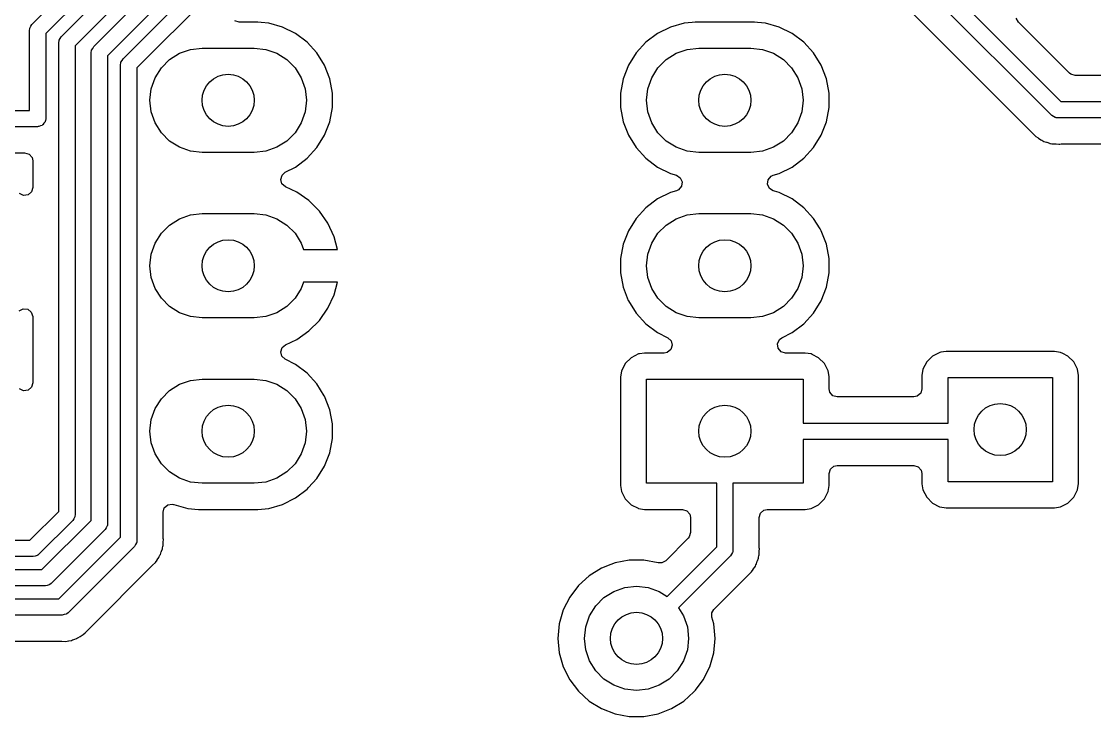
# Model space of a CAD drawing. Extents: x 0.79 to 7.48, y -4.92 to -0.79.
# Drawn here: x 2.31 to 2.959, y -2.763 to -2.343 of the extents above; entities that cross this region are included whole.
import ezdxf

# ---------------------------------------------------------------- set-up
doc = ezdxf.new("R2010")
doc.units = 0
doc.header["$MEASUREMENT"] = 0
doc.layers.add('BLACK', color=7, linetype='CONTINUOUS')

msp = doc.modelspace()

# ---------------------------------------------------------------- linework, layer by layer
at = {"layer": 'BLACK', "linetype": 'CONTINUOUS'}
for p, q in [((2.31667, -2.34476), (2.45177, -2.20966)), ((2.46017, -2.21518), (2.32507, -2.35028)), ((2.33439, -2.3521), (2.46949, -2.217)), ((2.47654, -2.22387), (2.34279, -2.35762)), ((2.354, -2.35808), (2.4872, -2.22488)), ((2.49561, -2.23039), (2.3624, -2.3636)), ((2.37172, -2.36542), (2.50492, -2.23221)), ((2.51332, -2.23773), (2.38012, -2.37094)), ((2.85292, -2.30596), (2.9383, -2.39134)), ((2.93278, -2.39974), (2.84452, -2.31148)), ((2.83492, -2.32418), (2.92138, -2.41064)), ((2.31543, -2.34686), (2.31609, -2.34583)), ((2.31609, -2.34583), (2.31667, -2.34476)), ((2.44185, -2.34329), (2.43921, -2.34251)), ((2.45317, -2.34329), (2.44185, -2.34329)), ((2.45507, -2.34346), (2.45317, -2.34329)), ((2.45317, -2.34329), (2.45317, -2.34329)), ((2.45971, -2.34389), (2.45507, -2.34346)), ((2.46813, -2.34629), (2.45971, -2.34389)), ((2.45971, -2.34389), (2.45971, -2.34389)), ((2.47597, -2.35019), (2.46813, -2.34629)), ((2.46813, -2.34629), (2.46813, -2.34629)), ((2.70234, -2.34629), (2.6945, -2.35019)), ((2.71077, -2.34389), (2.70234, -2.34629)), ((2.70234, -2.34629), (2.70234, -2.34629)), ((2.71554, -2.34345), (2.71077, -2.34389)), ((2.71077, -2.34389), (2.71077, -2.34389)), ((2.7173, -2.34329), (2.71554, -2.34345)), ((2.75317, -2.34329), (2.7173, -2.34329)), ((2.75507, -2.34346), (2.75317, -2.34329)), ((2.75971, -2.34389), (2.75507, -2.34346)), ((2.76813, -2.34629), (2.75971, -2.34389)), ((2.75971, -2.34389), (2.75971, -2.34389)), ((2.77597, -2.35019), (2.76813, -2.34629)), ((2.76813, -2.34629), (2.76813, -2.34629)), ((2.91259, -2.34333), (2.91127, -2.34091)), ((2.92837, -2.35912), (2.91259, -2.34333)), ((2.31523, -2.34824), (2.31535, -2.34737)), ((2.31523, -2.39665), (2.31523, -2.34824)), ((2.31534, -2.3472), (2.31539, -2.3471)), ((2.31535, -2.34737), (2.31534, -2.3472)), ((2.31539, -2.3471), (2.31543, -2.34686)), ((2.32507, -2.35028), (2.32507, -2.40157)), ((2.3338, -2.35317), (2.33439, -2.3521)), ((2.48296, -2.35547), (2.47597, -2.35019)), ((2.47597, -2.35019), (2.47597, -2.35019)), ((2.6945, -2.35019), (2.68751, -2.35547)), ((2.6945, -2.35019), (2.6945, -2.35019)), ((2.78296, -2.35547), (2.77597, -2.35019)), ((2.77597, -2.35019), (2.77597, -2.35019)), ((2.33294, -2.35558), (2.33307, -2.35471)), ((2.33294, -2.63898), (2.33294, -2.35558)), ((2.33306, -2.35454), (2.33311, -2.35444)), ((2.33307, -2.35471), (2.33306, -2.35454)), ((2.33311, -2.35444), (2.33314, -2.3542)), ((2.33314, -2.3542), (2.3338, -2.35317)), ((2.34279, -2.35762), (2.34279, -2.64102)), ((2.35276, -2.36017), (2.35342, -2.35915)), ((2.35342, -2.35915), (2.354, -2.35808)), ((2.41248, -2.35984), (2.41949, -2.35906)), ((2.41949, -2.35906), (2.45098, -2.35906)), ((2.45098, -2.35906), (2.45799, -2.35984)), ((2.48886, -2.36195), (2.48296, -2.35547)), ((2.68751, -2.35547), (2.68161, -2.36195)), ((2.71248, -2.35984), (2.71949, -2.35906)), ((2.71949, -2.35906), (2.75098, -2.35906)), ((2.75098, -2.35906), (2.75799, -2.35984)), ((2.78886, -2.36195), (2.78296, -2.35547)), ((2.9434, -2.37414), (2.92837, -2.35912)), ((2.35256, -2.36156), (2.35268, -2.36069)), ((2.35256, -2.64442), (2.35256, -2.36156)), ((2.35267, -2.36051), (2.35272, -2.36042)), ((2.35268, -2.36069), (2.35267, -2.36051)), ((2.35272, -2.36042), (2.35276, -2.36017)), ((2.3624, -2.3636), (2.3624, -2.64646)), ((2.37113, -2.36649), (2.37172, -2.36542)), ((2.39985, -2.36593), (2.40582, -2.36217)), ((2.40582, -2.36217), (2.41248, -2.35984)), ((2.45799, -2.35984), (2.46465, -2.36217)), ((2.46465, -2.36217), (2.47062, -2.36593)), ((2.49341, -2.3693), (2.48886, -2.36195)), ((2.48886, -2.36195), (2.48886, -2.36195)), ((2.68161, -2.36195), (2.677, -2.36939)), ((2.68161, -2.36195), (2.68161, -2.36195)), ((2.69985, -2.36593), (2.70582, -2.36217)), ((2.70582, -2.36217), (2.71248, -2.35984)), ((2.75799, -2.35984), (2.76465, -2.36217)), ((2.76465, -2.36217), (2.77062, -2.36593)), ((2.79341, -2.3693), (2.78886, -2.36195)), ((2.78886, -2.36195), (2.78886, -2.36195)), ((2.37028, -2.3689), (2.3704, -2.36803)), ((2.37028, -2.65465), (2.37028, -2.3689)), ((2.37039, -2.36785), (2.37044, -2.36776)), ((2.3704, -2.36803), (2.37039, -2.36785)), ((2.37044, -2.36776), (2.37047, -2.36751)), ((2.37047, -2.36751), (2.37113, -2.36649)), ((2.38012, -2.37094), (2.38012, -2.65669)), ((2.39111, -2.37689), (2.39486, -2.37091)), ((2.39486, -2.37091), (2.39985, -2.36593)), ((2.47062, -2.36593), (2.47561, -2.37091)), ((2.47561, -2.37091), (2.47936, -2.37689)), ((2.49347, -2.36939), (2.49341, -2.3693)), ((2.49664, -2.37756), (2.49347, -2.36939)), ((2.677, -2.36939), (2.67383, -2.37756)), ((2.677, -2.36939), (2.677, -2.36939)), ((2.69111, -2.37689), (2.69486, -2.37091)), ((2.69486, -2.37091), (2.69985, -2.36593)), ((2.77062, -2.36593), (2.77561, -2.37091)), ((2.77561, -2.37091), (2.77936, -2.37689)), ((2.79347, -2.36939), (2.79341, -2.3693)), ((2.79664, -2.37756), (2.79347, -2.36939)), ((2.38878, -2.38354), (2.39111, -2.37689)), ((2.47936, -2.37689), (2.48169, -2.38354)), ((2.49825, -2.38617), (2.49664, -2.37756)), ((2.67383, -2.37756), (2.67222, -2.38617)), ((2.68878, -2.38354), (2.69111, -2.37689)), ((2.77936, -2.37689), (2.78169, -2.38354)), ((2.79825, -2.38617), (2.79664, -2.37756)), ((2.94421, -2.3748), (2.9434, -2.37414)), ((2.94685, -2.37557), (2.94421, -2.3748)), ((3.52419, -2.37557), (2.94685, -2.37557)), ((2.38799, -2.39055), (2.38878, -2.38354)), ((2.48169, -2.38354), (2.48248, -2.39055)), ((2.68799, -2.39055), (2.68878, -2.38354)), ((2.78169, -2.38354), (2.78248, -2.39055)), ((2.38878, -2.39756), (2.38799, -2.39055)), ((2.48248, -2.39055), (2.48169, -2.39756)), ((2.49825, -2.39493), (2.49825, -2.38617)), ((2.67222, -2.38617), (2.67222, -2.39493)), ((2.68878, -2.39756), (2.68799, -2.39055)), ((2.78248, -2.39055), (2.78169, -2.39756)), ((2.79825, -2.39493), (2.79825, -2.38617)), ((2.9383, -2.39134), (3.52638, -2.39134)), ((2.24409, -2.39665), (2.31523, -2.39665)), ((2.39111, -2.40422), (2.38878, -2.39756)), ((2.48169, -2.39756), (2.47936, -2.40422)), ((2.49664, -2.40354), (2.49825, -2.39493)), ((2.67222, -2.39493), (2.67383, -2.40354)), ((2.69111, -2.40422), (2.68878, -2.39756)), ((2.78169, -2.39756), (2.77936, -2.40422)), ((2.79664, -2.40354), (2.79825, -2.39493)), ((2.32394, -2.40441), (2.32337, -2.40529)), ((2.32463, -2.40362), (2.32394, -2.40441)), ((2.32468, -2.40326), (2.32463, -2.40362)), ((2.32487, -2.40296), (2.32468, -2.40326)), ((2.32507, -2.40157), (2.32487, -2.40296)), ((2.39486, -2.41019), (2.39111, -2.40422)), ((2.47936, -2.40422), (2.47561, -2.41019)), ((2.49347, -2.41171), (2.49664, -2.40354)), ((2.67383, -2.40354), (2.677, -2.41171)), ((2.69486, -2.41019), (2.69111, -2.40422)), ((2.77936, -2.40422), (2.77561, -2.41019)), ((2.79347, -2.41171), (2.79664, -2.40354)), ((2.93385, -2.40032), (2.93278, -2.39974)), ((2.93487, -2.40098), (2.93385, -2.40032)), ((2.93512, -2.40102), (2.93487, -2.40098)), ((2.93521, -2.40107), (2.93512, -2.40102)), ((2.93539, -2.40106), (2.93521, -2.40107)), ((2.93626, -2.40118), (2.93539, -2.40106)), ((3.52434, -2.40118), (2.93626, -2.40118)), ((2.32015, -2.4065), (2.24613, -2.4065)), ((2.32049, -2.40639), (2.32015, -2.4065)), ((2.32085, -2.40645), (2.32049, -2.40639)), ((2.3218, -2.40601), (2.32085, -2.40645)), ((2.32281, -2.40571), (2.3218, -2.40601)), ((2.32305, -2.40544), (2.32281, -2.40571)), ((2.32337, -2.40529), (2.32305, -2.40544)), ((2.39985, -2.41518), (2.39486, -2.41019)), ((2.47561, -2.41019), (2.47062, -2.41518)), ((2.69985, -2.41518), (2.69486, -2.41019)), ((2.77561, -2.41019), (2.77062, -2.41518)), ((2.92138, -2.41064), (2.92308, -2.41246)), ((2.40582, -2.41893), (2.39985, -2.41518)), ((2.47062, -2.41518), (2.46465, -2.41893)), ((2.48886, -2.41916), (2.49347, -2.41171)), ((2.677, -2.41171), (2.677, -2.41171)), ((2.677, -2.41171), (2.68161, -2.41916)), ((2.70582, -2.41893), (2.69985, -2.41518)), ((2.77062, -2.41518), (2.76465, -2.41893)), ((2.78886, -2.41916), (2.79347, -2.41171)), ((2.92308, -2.41246), (2.9245, -2.41332)), ((2.9245, -2.41332), (2.9247, -2.41346)), ((2.9247, -2.41346), (2.92602, -2.41446)), ((2.92602, -2.41446), (2.92663, -2.4147)), ((2.92663, -2.4147), (2.92738, -2.41507)), ((2.92738, -2.41507), (2.92794, -2.41541)), ((2.92794, -2.41541), (2.92794, -2.41541)), ((2.92794, -2.41541), (2.92794, -2.41541)), ((2.92794, -2.41541), (2.92954, -2.41586)), ((2.92954, -2.41586), (2.92977, -2.41594)), ((2.92977, -2.41594), (2.93132, -2.41655)), ((2.93132, -2.41655), (2.93154, -2.41657)), ((2.93154, -2.41657), (2.93197, -2.41662)), ((2.93197, -2.41662), (2.93279, -2.41677)), ((2.93279, -2.41677), (2.93342, -2.41695)), ((2.93342, -2.41695), (2.93507, -2.41695)), ((2.93507, -2.41695), (2.93532, -2.41696)), ((2.93532, -2.41696), (2.93697, -2.41713)), ((2.93697, -2.41713), (2.93762, -2.41702)), ((2.93762, -2.41702), (2.93845, -2.41695)), ((2.93845, -2.41695), (3.16212, -2.41695)), ((2.25469, -2.42226), (2.3123, -2.42226)), ((2.3123, -2.42226), (2.31493, -2.42304)), ((2.31493, -2.42304), (2.31674, -2.42512)), ((2.41248, -2.42126), (2.40582, -2.41893)), ((2.41949, -2.42205), (2.41248, -2.42126)), ((2.45098, -2.42205), (2.41949, -2.42205)), ((2.45799, -2.42126), (2.45098, -2.42205)), ((2.46465, -2.41893), (2.45799, -2.42126)), ((2.48296, -2.42563), (2.48886, -2.41916)), ((2.68161, -2.41916), (2.68161, -2.41916)), ((2.68161, -2.41916), (2.68751, -2.42563)), ((2.71248, -2.42126), (2.70582, -2.41893)), ((2.71949, -2.42205), (2.71248, -2.42126)), ((2.75098, -2.42205), (2.71949, -2.42205)), ((2.75799, -2.42126), (2.75098, -2.42205)), ((2.76465, -2.41893), (2.75799, -2.42126)), ((2.78296, -2.42563), (2.78886, -2.41916)), ((2.31674, -2.42512), (2.31718, -2.42715)), ((2.31718, -2.42715), (2.31718, -2.44321)), ((2.47597, -2.43091), (2.48296, -2.42563)), ((2.68751, -2.42563), (2.6945, -2.43091)), ((2.77597, -2.43091), (2.78296, -2.42563)), ((2.46696, -2.43838), (2.46776, -2.43575)), ((2.46776, -2.43575), (2.46967, -2.43405)), ((2.46967, -2.43405), (2.47597, -2.43091)), ((2.47597, -2.43091), (2.47597, -2.43091)), ((2.47597, -2.43091), (2.47597, -2.43091)), ((2.6945, -2.43091), (2.6945, -2.43091)), ((2.6945, -2.43091), (2.70234, -2.43481)), ((2.70234, -2.43481), (2.70234, -2.43481)), ((2.70234, -2.43481), (2.70234, -2.43481)), ((2.70234, -2.43481), (2.70234, -2.43481)), ((2.70234, -2.43481), (2.70234, -2.43481)), ((2.70234, -2.43481), (2.70601, -2.43586)), ((2.70601, -2.43586), (2.70834, -2.43732)), ((2.76134, -2.43856), (2.76313, -2.43647)), ((2.76313, -2.43647), (2.76446, -2.43586)), ((2.76446, -2.43586), (2.76813, -2.43481)), ((2.76813, -2.43481), (2.77597, -2.43091)), ((2.31718, -2.44321), (2.3164, -2.44585)), ((2.46771, -2.44102), (2.46696, -2.43838)), ((2.46978, -2.44284), (2.46771, -2.44102)), ((2.47667, -2.44606), (2.46978, -2.44284)), ((2.70913, -2.44254), (2.70735, -2.44464)), ((2.70834, -2.43732), (2.7095, -2.43982)), ((2.7095, -2.43982), (2.70913, -2.44254)), ((2.76097, -2.44129), (2.76134, -2.43856)), ((2.76214, -2.44378), (2.76097, -2.44129)), ((2.3116, -2.44804), (2.3091, -2.4469)), ((2.31432, -2.44765), (2.3116, -2.44804)), ((2.3164, -2.44585), (2.31432, -2.44765)), ((2.48401, -2.45119), (2.47667, -2.44606)), ((2.70234, -2.44629), (2.6945, -2.45019)), ((2.70601, -2.44525), (2.70234, -2.44629)), ((2.70234, -2.44629), (2.70234, -2.44629)), ((2.70735, -2.44464), (2.70601, -2.44525)), ((2.76446, -2.44525), (2.76214, -2.44378)), ((2.76533, -2.44549), (2.76446, -2.44525)), ((2.76813, -2.44629), (2.76533, -2.44549)), ((2.77597, -2.45019), (2.76813, -2.44629)), ((2.76813, -2.44629), (2.76813, -2.44629)), ((2.49034, -2.45753), (2.48401, -2.45119)), ((2.68751, -2.45547), (2.68161, -2.46195)), ((2.6945, -2.45019), (2.68751, -2.45547)), ((2.6945, -2.45019), (2.6945, -2.45019)), ((2.78296, -2.45547), (2.77597, -2.45019)), ((2.77597, -2.45019), (2.77597, -2.45019)), ((2.78886, -2.46195), (2.78296, -2.45547)), ((2.39985, -2.46593), (2.40582, -2.46217)), ((2.40582, -2.46217), (2.41248, -2.45984)), ((2.41248, -2.45984), (2.41949, -2.45906)), ((2.41949, -2.45906), (2.45098, -2.45906)), ((2.45098, -2.45906), (2.45799, -2.45984)), ((2.45799, -2.45984), (2.46465, -2.46217)), ((2.46465, -2.46217), (2.47062, -2.46593)), ((2.49548, -2.46486), (2.49034, -2.45753)), ((2.68161, -2.46195), (2.677, -2.46939)), ((2.68161, -2.46195), (2.68161, -2.46195)), ((2.69985, -2.46593), (2.70582, -2.46217)), ((2.70582, -2.46217), (2.71248, -2.45984)), ((2.71248, -2.45984), (2.71949, -2.45906)), ((2.71949, -2.45906), (2.75098, -2.45906)), ((2.75098, -2.45906), (2.75799, -2.45984)), ((2.75799, -2.45984), (2.76465, -2.46217)), ((2.76465, -2.46217), (2.77062, -2.46593)), ((2.79281, -2.46831), (2.78886, -2.46195)), ((2.78886, -2.46195), (2.78886, -2.46195)), ((2.39486, -2.47091), (2.39985, -2.46593)), ((2.47062, -2.46593), (2.47561, -2.47091)), ((2.49926, -2.47298), (2.49548, -2.46486)), ((2.677, -2.46939), (2.67383, -2.47756)), ((2.677, -2.46939), (2.677, -2.46939)), ((2.69486, -2.47091), (2.69985, -2.46593)), ((2.77062, -2.46593), (2.77561, -2.47091)), ((2.79347, -2.46939), (2.79281, -2.46831)), ((2.79664, -2.47756), (2.79347, -2.46939)), ((2.39111, -2.47689), (2.39486, -2.47091)), ((2.47561, -2.47091), (2.47936, -2.47689)), ((2.50133, -2.48071), (2.49926, -2.47298)), ((2.49926, -2.47298), (2.49926, -2.47298)), ((2.69111, -2.47689), (2.69486, -2.47091)), ((2.77561, -2.47091), (2.77936, -2.47689)), ((2.38878, -2.48354), (2.39111, -2.47689)), ((2.47936, -2.47689), (2.4807, -2.48071)), ((2.4807, -2.48071), (2.50133, -2.48071)), ((2.50133, -2.48071), (2.50133, -2.48071)), ((2.67383, -2.47756), (2.67222, -2.48617)), ((2.68878, -2.48354), (2.69111, -2.47689)), ((2.77936, -2.47689), (2.78169, -2.48354)), ((2.79825, -2.48617), (2.79664, -2.47756)), ((2.38799, -2.49055), (2.38878, -2.48354)), ((2.67222, -2.48617), (2.67222, -2.49493)), ((2.68799, -2.49055), (2.68878, -2.48354)), ((2.78169, -2.48354), (2.78248, -2.49055)), ((2.79825, -2.49493), (2.79825, -2.48617)), ((2.38878, -2.49756), (2.38799, -2.49055)), ((2.67222, -2.49493), (2.67383, -2.50354)), ((2.68878, -2.49756), (2.68799, -2.49055)), ((2.78248, -2.49055), (2.78169, -2.49756)), ((2.79664, -2.50354), (2.79825, -2.49493)), ((2.39111, -2.50422), (2.38878, -2.49756)), ((2.4807, -2.50039), (2.47936, -2.50422)), ((2.50133, -2.50039), (2.4807, -2.50039)), ((2.49926, -2.50812), (2.50133, -2.50039)), ((2.69111, -2.50422), (2.68878, -2.49756)), ((2.78169, -2.49756), (2.77936, -2.50422)), ((2.39486, -2.51019), (2.39111, -2.50422)), ((2.47936, -2.50422), (2.47561, -2.51019)), ((2.49548, -2.51624), (2.49926, -2.50812)), ((2.49926, -2.50812), (2.49926, -2.50812)), ((2.67383, -2.50354), (2.67694, -2.51155)), ((2.69486, -2.51019), (2.69111, -2.50422)), ((2.77936, -2.50422), (2.77561, -2.51019)), ((2.79347, -2.51171), (2.79664, -2.50354)), ((2.39985, -2.51518), (2.39486, -2.51019)), ((2.47561, -2.51019), (2.47062, -2.51518)), ((2.67694, -2.51155), (2.677, -2.51171)), ((2.677, -2.51171), (2.677, -2.51171)), ((2.677, -2.51171), (2.68161, -2.51916)), ((2.69985, -2.51518), (2.69486, -2.51019)), ((2.77561, -2.51019), (2.77062, -2.51518)), ((2.78886, -2.51916), (2.79347, -2.51171)), ((2.30901, -2.51775), (2.31148, -2.51655)), ((2.31148, -2.51655), (2.31421, -2.51687)), ((2.31421, -2.51687), (2.31633, -2.51862)), ((2.31633, -2.51862), (2.31718, -2.52124)), ((2.31718, -2.52124), (2.31718, -2.52136)), ((2.31718, -2.52136), (2.31718, -2.56132)), ((2.40582, -2.51893), (2.39985, -2.51518)), ((2.41248, -2.52126), (2.40582, -2.51893)), ((2.41949, -2.52205), (2.41248, -2.52126)), ((2.45799, -2.52126), (2.45098, -2.52205)), ((2.46465, -2.51893), (2.45799, -2.52126)), ((2.47062, -2.51518), (2.46465, -2.51893)), ((2.49034, -2.52358), (2.49548, -2.51624)), ((2.68161, -2.51916), (2.68161, -2.51916)), ((2.68161, -2.51916), (2.68751, -2.52563)), ((2.70582, -2.51893), (2.69985, -2.51518)), ((2.71248, -2.52126), (2.70582, -2.51893)), ((2.71949, -2.52205), (2.71248, -2.52126)), ((2.75799, -2.52126), (2.75098, -2.52205)), ((2.76465, -2.51893), (2.75799, -2.52126)), ((2.77062, -2.51518), (2.76465, -2.51893)), ((2.78296, -2.52563), (2.78886, -2.51916)), ((2.45098, -2.52205), (2.41949, -2.52205)), ((2.48401, -2.52991), (2.49034, -2.52358)), ((2.68751, -2.52563), (2.6945, -2.53091)), ((2.75098, -2.52205), (2.71949, -2.52205)), ((2.77597, -2.53091), (2.78296, -2.52563)), ((2.47667, -2.53504), (2.48401, -2.52991)), ((2.6945, -2.53091), (2.6945, -2.53091)), ((2.6945, -2.53091), (2.70078, -2.53404)), ((2.70078, -2.53404), (2.7028, -2.53591)), ((2.76818, -2.53521), (2.76969, -2.53404)), ((2.76969, -2.53404), (2.77597, -2.53091)), ((2.77597, -2.53091), (2.77597, -2.53091)), ((2.77597, -2.53091), (2.77597, -2.53091)), ((2.46696, -2.54252), (2.46783, -2.53991)), ((2.46783, -2.53991), (2.46978, -2.53826)), ((2.46978, -2.53826), (2.47667, -2.53504)), ((2.47667, -2.53504), (2.47667, -2.53504)), ((2.70348, -2.53857), (2.70262, -2.54118)), ((2.7028, -2.53591), (2.70348, -2.53857)), ((2.76703, -2.53771), (2.76818, -2.53521)), ((2.76743, -2.54043), (2.76703, -2.53771)), ((2.76923, -2.54251), (2.76743, -2.54043)), ((2.46765, -2.54518), (2.46696, -2.54252)), ((2.46967, -2.54705), (2.46765, -2.54518)), ((2.47597, -2.55019), (2.46967, -2.54705)), ((2.67861, -2.54614), (2.67508, -2.54967)), ((2.68306, -2.54387), (2.67861, -2.54614)), ((2.67861, -2.54614), (2.67861, -2.54614)), ((2.67861, -2.54614), (2.67861, -2.54614)), ((2.67861, -2.54614), (2.67861, -2.54614)), ((2.68376, -2.54376), (2.68306, -2.54387)), ((2.68675, -2.54329), (2.68376, -2.54376)), ((2.69861, -2.54329), (2.68675, -2.54329)), ((2.70048, -2.54291), (2.69861, -2.54329)), ((2.70262, -2.54118), (2.70048, -2.54291)), ((2.77187, -2.54329), (2.76923, -2.54251)), ((2.78372, -2.54329), (2.77187, -2.54329)), ((2.78741, -2.54387), (2.78372, -2.54329)), ((2.78795, -2.54414), (2.78741, -2.54387)), ((2.79186, -2.54614), (2.78795, -2.54414)), ((2.7954, -2.54967), (2.79186, -2.54614)), ((2.79186, -2.54614), (2.79186, -2.54614)), ((2.79186, -2.54614), (2.79186, -2.54614)), ((2.86069, -2.54516), (2.85716, -2.54869)), ((2.8607, -2.54516), (2.86069, -2.54516)), ((2.86515, -2.54289), (2.8607, -2.54516)), ((2.8607, -2.54516), (2.8607, -2.54516)), ((2.8607, -2.54516), (2.8607, -2.54516)), ((2.86565, -2.54281), (2.86515, -2.54289)), ((2.86884, -2.5423), (2.86565, -2.54281)), ((2.93431, -2.5423), (2.86884, -2.5423)), ((2.938, -2.54289), (2.93431, -2.5423)), ((2.93943, -2.54361), (2.938, -2.54289)), ((2.94245, -2.54516), (2.93943, -2.54361)), ((2.94599, -2.54869), (2.94245, -2.54516)), ((2.94245, -2.54516), (2.94245, -2.54516)), ((2.94245, -2.54516), (2.94245, -2.54516)), ((2.48296, -2.55547), (2.47597, -2.55019)), ((2.47597, -2.55019), (2.47597, -2.55019)), ((2.6746, -2.55062), (2.67281, -2.55412)), ((2.67508, -2.54967), (2.6746, -2.55062)), ((2.67508, -2.54967), (2.67508, -2.54967)), ((2.67508, -2.54967), (2.67508, -2.54967)), ((2.79766, -2.55412), (2.7954, -2.54967)), ((2.7954, -2.54967), (2.7954, -2.54967)), ((2.7954, -2.54967), (2.7954, -2.54967)), ((2.8549, -2.55314), (2.85431, -2.55683)), ((2.85716, -2.54869), (2.8549, -2.55314)), ((2.85716, -2.54869), (2.85716, -2.54869)), ((2.94825, -2.55314), (2.94599, -2.54869)), ((2.94599, -2.54869), (2.94599, -2.54869)), ((2.94599, -2.54869), (2.94599, -2.54869)), ((2.94884, -2.55683), (2.94825, -2.55314)), ((2.40582, -2.56217), (2.41248, -2.55984)), ((2.41248, -2.55984), (2.41949, -2.55906)), ((2.41949, -2.55906), (2.45098, -2.55906)), ((2.45098, -2.55906), (2.45799, -2.55984)), ((2.45799, -2.55984), (2.46465, -2.56217)), ((2.48886, -2.56195), (2.48296, -2.55547)), ((2.67281, -2.55412), (2.67222, -2.55781)), ((2.67222, -2.55781), (2.67222, -2.62329)), ((2.68799, -2.62205), (2.68799, -2.55906)), ((2.68799, -2.55906), (2.78248, -2.55906)), ((2.78248, -2.55906), (2.78248, -2.58563)), ((2.7982, -2.55752), (2.79766, -2.55412)), ((2.79825, -2.55781), (2.7982, -2.55752)), ((2.79825, -2.56498), (2.79825, -2.55781)), ((2.85431, -2.55683), (2.85431, -2.56498)), ((2.87008, -2.58563), (2.87008, -2.55807)), ((2.87008, -2.55807), (2.93307, -2.55807)), ((2.93307, -2.55807), (2.93307, -2.62106)), ((2.94884, -2.57598), (2.94884, -2.55683)), ((2.3116, -2.56615), (2.3091, -2.56501)), ((2.31432, -2.56576), (2.3116, -2.56615)), ((2.3164, -2.56396), (2.31432, -2.56576)), ((2.31718, -2.56132), (2.3164, -2.56396)), ((2.39486, -2.57091), (2.39985, -2.56593)), ((2.39985, -2.56593), (2.40582, -2.56217)), ((2.46465, -2.56217), (2.47062, -2.56593)), ((2.47062, -2.56593), (2.47561, -2.57091)), ((2.49328, -2.56909), (2.48886, -2.56195)), ((2.48886, -2.56195), (2.48886, -2.56195)), ((2.79869, -2.56701), (2.79825, -2.56498)), ((2.85431, -2.56498), (2.85354, -2.56762)), ((2.39111, -2.57689), (2.39486, -2.57091)), ((2.47561, -2.57091), (2.47936, -2.57689)), ((2.49347, -2.56939), (2.49328, -2.56909)), ((2.49664, -2.57756), (2.49347, -2.56939)), ((2.80049, -2.56909), (2.79869, -2.56701)), ((2.80313, -2.56986), (2.80049, -2.56909)), ((2.84943, -2.56986), (2.80313, -2.56986)), ((2.85146, -2.56942), (2.84943, -2.56986)), ((2.85354, -2.56762), (2.85146, -2.56942)), ((2.38878, -2.58354), (2.39111, -2.57689)), ((2.47936, -2.57689), (2.48169, -2.58354)), ((2.49825, -2.58617), (2.49664, -2.57756)), ((2.94884, -2.6223), (2.94884, -2.57598)), ((2.38799, -2.59055), (2.38878, -2.58354)), ((2.48169, -2.58354), (2.48248, -2.59055)), ((2.49825, -2.59493), (2.49825, -2.58617)), ((2.78248, -2.58563), (2.87008, -2.58563)), ((2.38878, -2.59756), (2.38799, -2.59055)), ((2.48248, -2.59055), (2.48169, -2.59756)), ((2.39111, -2.60422), (2.38878, -2.59756)), ((2.48169, -2.59756), (2.47936, -2.60422)), ((2.49664, -2.60354), (2.49825, -2.59493)), ((2.87008, -2.59547), (2.78248, -2.59547)), ((2.78248, -2.59547), (2.78248, -2.62205)), ((2.87008, -2.62106), (2.87008, -2.59547)), ((2.39486, -2.61019), (2.39111, -2.60422)), ((2.47936, -2.60422), (2.47561, -2.61019)), ((2.49347, -2.61171), (2.49664, -2.60354)), ((2.39985, -2.61518), (2.39486, -2.61019)), ((2.47561, -2.61019), (2.47062, -2.61518)), ((2.48886, -2.61916), (2.49347, -2.61171)), ((2.79902, -2.61348), (2.8011, -2.61168)), ((2.8011, -2.61168), (2.80313, -2.61124)), ((2.80313, -2.61124), (2.84943, -2.61124)), ((2.84943, -2.61124), (2.85207, -2.61202)), ((2.85207, -2.61202), (2.85387, -2.61409)), ((2.40582, -2.61893), (2.39985, -2.61518)), ((2.47062, -2.61518), (2.46465, -2.61893)), ((2.79825, -2.61612), (2.79902, -2.61348)), ((2.79825, -2.62329), (2.79825, -2.61612)), ((2.85387, -2.61409), (2.85431, -2.61612)), ((2.85431, -2.61612), (2.85431, -2.6223)), ((2.41248, -2.62126), (2.40582, -2.61893)), ((2.41949, -2.62205), (2.41248, -2.62126)), ((2.45098, -2.62205), (2.41949, -2.62205)), ((2.45799, -2.62126), (2.45098, -2.62205)), ((2.46465, -2.61893), (2.45799, -2.62126)), ((2.48319, -2.62538), (2.48385, -2.62466)), ((2.48385, -2.62466), (2.48886, -2.61916)), ((2.67222, -2.62329), (2.67243, -2.62462)), ((2.67243, -2.62462), (2.67281, -2.62698)), ((2.73031, -2.62205), (2.68799, -2.62205)), ((2.73031, -2.66036), (2.73031, -2.62205)), ((2.78248, -2.62205), (2.74016, -2.62205)), ((2.74016, -2.62205), (2.74016, -2.6624)), ((2.79766, -2.62698), (2.79825, -2.62329)), ((2.85431, -2.6223), (2.8549, -2.626)), ((2.93307, -2.62106), (2.87008, -2.62106)), ((2.94825, -2.626), (2.94868, -2.62329)), ((2.94868, -2.62329), (2.94884, -2.6223)), ((2.46813, -2.63481), (2.47597, -2.63091)), ((2.47597, -2.63091), (2.48296, -2.62563)), ((2.48296, -2.62563), (2.48319, -2.62538)), ((2.67281, -2.62698), (2.67508, -2.63143)), ((2.67508, -2.63143), (2.67508, -2.63143)), ((2.67508, -2.63143), (2.67508, -2.63143)), ((2.67508, -2.63143), (2.67861, -2.63496)), ((2.79186, -2.63496), (2.7954, -2.63143)), ((2.7954, -2.63143), (2.79766, -2.62698)), ((2.79766, -2.62698), (2.79766, -2.62698)), ((2.79766, -2.62698), (2.79766, -2.62698)), ((2.8549, -2.626), (2.85716, -2.63045)), ((2.85716, -2.63045), (2.85716, -2.63045)), ((2.85716, -2.63045), (2.85716, -2.63045)), ((2.85716, -2.63045), (2.86069, -2.63398)), ((2.94245, -2.63398), (2.94599, -2.63045)), ((2.94599, -2.63045), (2.94825, -2.626)), ((2.94825, -2.626), (2.94825, -2.626)), ((2.94825, -2.626), (2.94825, -2.626)), ((2.39589, -2.63944), (2.39666, -2.6368)), ((2.39666, -2.6368), (2.39874, -2.635)), ((2.39874, -2.635), (2.40146, -2.63461)), ((2.40146, -2.63461), (2.40212, -2.63478)), ((2.40212, -2.63478), (2.40212, -2.63475)), ((2.40212, -2.63475), (2.40234, -2.63481)), ((2.40234, -2.63481), (2.40234, -2.63481)), ((2.40234, -2.63481), (2.41077, -2.63721)), ((2.41077, -2.63721), (2.4173, -2.63781)), ((2.4173, -2.63781), (2.4173, -2.63781)), ((2.4173, -2.63781), (2.45317, -2.63781)), ((2.45317, -2.63781), (2.45971, -2.63721)), ((2.45317, -2.63781), (2.45317, -2.63781)), ((2.45971, -2.63721), (2.46813, -2.63481)), ((2.67861, -2.63496), (2.67861, -2.63496)), ((2.67861, -2.63496), (2.67861, -2.63496)), ((2.67861, -2.63496), (2.6828, -2.6371)), ((2.6828, -2.6371), (2.68306, -2.63723)), ((2.68306, -2.63723), (2.68675, -2.63781)), ((2.68675, -2.63781), (2.68675, -2.63781)), ((2.68675, -2.63781), (2.70967, -2.63781)), ((2.70967, -2.63781), (2.7123, -2.63859)), ((2.75878, -2.63826), (2.76081, -2.63781)), ((2.76081, -2.63781), (2.78372, -2.63781)), ((2.78372, -2.63781), (2.78741, -2.63723)), ((2.78372, -2.63781), (2.78372, -2.63781)), ((2.78741, -2.63723), (2.79186, -2.63496)), ((2.86069, -2.63398), (2.8607, -2.63398)), ((2.8607, -2.63398), (2.8607, -2.63398)), ((2.8607, -2.63398), (2.86497, -2.63616)), ((2.86497, -2.63616), (2.86515, -2.63625)), ((2.86515, -2.63625), (2.86884, -2.63683)), ((2.86884, -2.63683), (2.86884, -2.63683)), ((2.86884, -2.63683), (2.93431, -2.63683)), ((2.93431, -2.63683), (2.938, -2.63625)), ((2.938, -2.63625), (2.94245, -2.63398)), ((2.31543, -2.6565), (2.33294, -2.63898)), ((2.34135, -2.6445), (2.32094, -2.6649)), ((2.32276, -2.67421), (2.35256, -2.64442)), ((2.34193, -2.64343), (2.34135, -2.6445)), ((2.34259, -2.6424), (2.34193, -2.64343)), ((2.34262, -2.64216), (2.34259, -2.6424)), ((2.34268, -2.64206), (2.34262, -2.64216)), ((2.34279, -2.64102), (2.34266, -2.64189)), ((2.34266, -2.64189), (2.34268, -2.64206)), ((2.39589, -2.6545), (2.39589, -2.63944)), ((2.7123, -2.63859), (2.71411, -2.64067)), ((2.71411, -2.64067), (2.71455, -2.6427)), ((2.71455, -2.6427), (2.71455, -2.65181)), ((2.75593, -2.6427), (2.7567, -2.64006)), ((2.75593, -2.66021), (2.75593, -2.6427)), ((2.7567, -2.64006), (2.75878, -2.63826)), ((2.36096, -2.64994), (2.32828, -2.68261)), ((2.36154, -2.64887), (2.36096, -2.64994)), ((2.3622, -2.64784), (2.36154, -2.64887)), ((2.36224, -2.6476), (2.3622, -2.64784)), ((2.36229, -2.6475), (2.36224, -2.6476)), ((2.3624, -2.64646), (2.36228, -2.64733)), ((2.36228, -2.64733), (2.36229, -2.6475)), ((1.82774, -2.6565), (2.31543, -2.6565)), ((2.333, -2.69193), (2.37028, -2.65465)), ((2.38012, -2.65669), (2.37999, -2.65756)), ((2.37999, -2.65756), (2.38001, -2.65774)), ((2.39596, -2.65533), (2.39589, -2.6545)), ((2.3959, -2.65763), (2.39607, -2.65598)), ((2.39607, -2.65598), (2.39596, -2.65533)), ((2.71312, -2.65526), (2.69956, -2.66882)), ((2.71377, -2.65445), (2.71312, -2.65526)), ((2.71455, -2.65181), (2.71377, -2.65445)), ((2.37868, -2.66017), (2.33852, -2.70033)), ((2.37926, -2.6591), (2.37868, -2.66017)), ((2.37992, -2.65808), (2.37926, -2.6591)), ((2.37995, -2.65783), (2.37992, -2.65808)), ((2.38001, -2.65774), (2.37995, -2.65783)), ((2.39435, -2.66501), (2.3948, -2.66342)), ((2.3948, -2.66342), (2.39488, -2.66318)), ((2.39488, -2.66318), (2.39491, -2.66309)), ((2.39491, -2.66309), (2.39549, -2.66164)), ((2.39549, -2.66164), (2.39555, -2.66099)), ((2.39555, -2.66099), (2.39571, -2.66017)), ((2.39571, -2.66017), (2.39589, -2.65954)), ((2.39589, -2.65788), (2.3959, -2.65763)), ((2.39589, -2.65954), (2.39589, -2.65788)), ((2.70032, -2.69036), (2.73031, -2.66036)), ((2.73996, -2.66379), (2.7393, -2.66481)), ((2.73999, -2.66354), (2.73996, -2.66379)), ((2.74004, -2.66345), (2.73999, -2.66354)), ((2.74016, -2.6624), (2.74003, -2.66327)), ((2.74003, -2.66327), (2.74004, -2.66345)), ((2.756, -2.66104), (2.75593, -2.66021)), ((2.75593, -2.66359), (2.75594, -2.66334)), ((2.75593, -2.66525), (2.75593, -2.66359)), ((2.75594, -2.66334), (2.75596, -2.66314)), ((2.75596, -2.66314), (2.75611, -2.66169)), ((2.75611, -2.66169), (2.756, -2.66104)), ((2.31746, -2.66634), (1.8257, -2.66634)), ((2.31863, -2.666), (2.31746, -2.66634)), ((2.31982, -2.66574), (2.31863, -2.666)), ((2.32002, -2.66559), (2.31982, -2.66574)), ((2.32013, -2.66556), (2.32002, -2.66559)), ((2.32024, -2.66542), (2.32013, -2.66556)), ((2.32094, -2.6649), (2.32024, -2.66542)), ((2.38958, -2.67157), (2.3914, -2.66987)), ((2.3914, -2.66987), (2.39226, -2.66846)), ((2.39226, -2.66846), (2.3924, -2.66825)), ((2.3924, -2.66825), (2.3934, -2.66693)), ((2.3934, -2.66693), (2.39364, -2.66632)), ((2.39364, -2.66632), (2.39401, -2.66557)), ((2.39401, -2.66557), (2.39435, -2.66501)), ((2.6689, -2.67009), (2.66645, -2.67104)), ((2.67751, -2.66848), (2.6689, -2.67009)), ((2.68627, -2.66848), (2.67751, -2.66848)), ((2.69488, -2.67009), (2.68627, -2.66848)), ((2.6951, -2.67014), (2.69488, -2.67009)), ((2.69488, -2.67009), (2.69488, -2.67009)), ((2.69511, -2.67007), (2.6951, -2.67014)), ((2.69715, -2.67014), (2.69511, -2.67007)), ((2.69956, -2.66882), (2.69715, -2.67014)), ((2.73872, -2.66588), (2.70728, -2.69732)), ((2.7393, -2.66481), (2.73872, -2.66588)), ((2.75439, -2.67072), (2.75484, -2.66912)), ((2.75484, -2.66912), (2.75492, -2.66889)), ((2.75492, -2.66889), (2.75553, -2.66735)), ((2.75553, -2.66735), (2.75559, -2.66669)), ((2.75559, -2.66669), (2.75575, -2.66588)), ((2.75575, -2.66588), (2.75593, -2.66525)), ((1.8204, -2.67421), (2.32276, -2.67421)), ((2.35122, -2.70993), (2.38958, -2.67157)), ((2.66073, -2.67326), (2.65328, -2.67787)), ((2.66645, -2.67104), (2.66073, -2.67326)), ((2.66073, -2.67326), (2.66073, -2.67326)), ((2.74962, -2.67728), (2.75144, -2.67558)), ((2.75144, -2.67558), (2.7523, -2.67416)), ((2.7523, -2.67416), (2.75244, -2.67396)), ((2.75244, -2.67396), (2.75344, -2.67264)), ((2.75344, -2.67264), (2.75368, -2.67203)), ((2.75368, -2.67203), (2.75405, -2.67128)), ((2.75405, -2.67128), (2.75439, -2.67072)), ((2.32716, -2.68345), (2.32597, -2.68371)), ((2.32736, -2.6833), (2.32716, -2.68345)), ((2.32746, -2.68327), (2.32736, -2.6833)), ((2.32758, -2.68314), (2.32746, -2.68327)), ((2.32828, -2.68261), (2.32758, -2.68314)), ((2.65328, -2.67787), (2.64681, -2.68377)), ((2.65328, -2.67787), (2.65328, -2.67787)), ((2.72865, -2.69824), (2.74962, -2.67728)), ((2.3248, -2.68406), (1.81836, -2.68406)), ((2.32597, -2.68371), (2.3248, -2.68406)), ((2.64681, -2.68377), (2.64153, -2.69076)), ((2.66225, -2.69112), (2.66822, -2.68737)), ((2.66822, -2.68737), (2.67488, -2.68504)), ((2.67488, -2.68504), (2.68189, -2.68425)), ((2.68189, -2.68425), (2.6889, -2.68504)), ((2.6889, -2.68504), (2.69556, -2.68737)), ((2.69556, -2.68737), (2.70032, -2.69036)), ((1.81306, -2.69193), (2.333, -2.69193)), ((2.64153, -2.69076), (2.63763, -2.6986)), ((2.64153, -2.69076), (2.64153, -2.69076)), ((2.65351, -2.70208), (2.65727, -2.69611)), ((2.65727, -2.69611), (2.66225, -2.69112)), ((2.33504, -2.70177), (1.81102, -2.70177)), ((2.33621, -2.70143), (2.33504, -2.70177)), ((2.3374, -2.70117), (2.33621, -2.70143)), ((2.3376, -2.70102), (2.3374, -2.70117)), ((2.3377, -2.70099), (2.3376, -2.70102)), ((2.33782, -2.70086), (2.3377, -2.70099)), ((2.33852, -2.70033), (2.33782, -2.70086)), ((2.63763, -2.6986), (2.63523, -2.70703)), ((2.63763, -2.6986), (2.63763, -2.6986)), ((2.65118, -2.70874), (2.65351, -2.70208)), ((2.70728, -2.69732), (2.71027, -2.70208)), ((2.71027, -2.70208), (2.7126, -2.70874)), ((2.72741, -2.70303), (2.72743, -2.70028)), ((2.72743, -2.70028), (2.72865, -2.69824)), ((2.63523, -2.70703), (2.63442, -2.71575)), ((2.63523, -2.70703), (2.63523, -2.70703)), ((2.65039, -2.71575), (2.65118, -2.70874)), ((2.7126, -2.70874), (2.71339, -2.71575)), ((2.72855, -2.70703), (2.72741, -2.70303)), ((2.72936, -2.71575), (2.72855, -2.70703)), ((2.3427, -2.71628), (2.34364, -2.71575)), ((2.34364, -2.71575), (2.34415, -2.71546)), ((2.34415, -2.71546), (2.34437, -2.71535)), ((2.34437, -2.71535), (2.34589, -2.71469)), ((2.34589, -2.71469), (2.3464, -2.71428)), ((2.3464, -2.71428), (2.34709, -2.71381)), ((2.34709, -2.71381), (2.34766, -2.71349)), ((2.34766, -2.71349), (2.34883, -2.71232)), ((2.34883, -2.71232), (2.34902, -2.71215)), ((2.34902, -2.71215), (2.3503, -2.7111)), ((2.3503, -2.7111), (2.35068, -2.71057)), ((2.35068, -2.71057), (2.35122, -2.70993)), ((2.63442, -2.71575), (2.63442, -2.71575)), ((2.63442, -2.71575), (2.63523, -2.72447)), ((2.65118, -2.72276), (2.65039, -2.71575)), ((2.71339, -2.71575), (2.7126, -2.72276)), ((2.72855, -2.72447), (2.72936, -2.71575)), ((1.81321, -2.71754), (2.33469, -2.71754)), ((2.33469, -2.71754), (2.33717, -2.71762)), ((2.33717, -2.71762), (2.33879, -2.71723)), ((2.33879, -2.71723), (2.33903, -2.71719)), ((2.33903, -2.71719), (2.34067, -2.71696)), ((2.34067, -2.71696), (2.34128, -2.7167)), ((2.34128, -2.7167), (2.34206, -2.71643)), ((2.34206, -2.71643), (2.3427, -2.71628)), ((2.63523, -2.72447), (2.63523, -2.72447)), ((2.63523, -2.72447), (2.63763, -2.73289)), ((2.65351, -2.72941), (2.65118, -2.72276)), ((2.7126, -2.72276), (2.71027, -2.72941)), ((2.72615, -2.73289), (2.72855, -2.72447)), ((2.63763, -2.73289), (2.63763, -2.7329)), ((2.63763, -2.7329), (2.64153, -2.74074)), ((2.65727, -2.73539), (2.65351, -2.72941)), ((2.71027, -2.72941), (2.70651, -2.73539)), ((2.72225, -2.74074), (2.72615, -2.73289)), ((2.64153, -2.74074), (2.64153, -2.74074)), ((2.64153, -2.74074), (2.64681, -2.74773)), ((2.66225, -2.74037), (2.65727, -2.73539)), ((2.66822, -2.74412), (2.66225, -2.74037)), ((2.70153, -2.74037), (2.69556, -2.74412)), ((2.70651, -2.73539), (2.70153, -2.74037)), ((2.71746, -2.74707), (2.72225, -2.74074)), ((2.64681, -2.74773), (2.65328, -2.75363)), ((2.67488, -2.74645), (2.66822, -2.74412)), ((2.68189, -2.74724), (2.67488, -2.74645)), ((2.6889, -2.74645), (2.68189, -2.74724)), ((2.69556, -2.74412), (2.6889, -2.74645)), ((2.71049, -2.75363), (2.71652, -2.74813)), ((2.71652, -2.74813), (2.71697, -2.74773)), ((2.71697, -2.74773), (2.71746, -2.74707)), ((2.65328, -2.75363), (2.65328, -2.75363)), ((2.65328, -2.75363), (2.66073, -2.75824)), ((2.70305, -2.75824), (2.71049, -2.75363)), ((2.66073, -2.75824), (2.66073, -2.75824)), ((2.66073, -2.75824), (2.66073, -2.75824)), ((2.66073, -2.75824), (2.6689, -2.7614)), ((2.69488, -2.7614), (2.70305, -2.75824)), ((2.6689, -2.7614), (2.67751, -2.76301)), ((2.67751, -2.76301), (2.67751, -2.76301)), ((2.67751, -2.76301), (2.68627, -2.76301)), ((2.68627, -2.76301), (2.69488, -2.7614)), ((2.68627, -2.76301), (2.68627, -2.76301))]:
    msp.add_line(p, q, dxfattribs=at)
at = {"layer": 'BLACK'}
for centre in [(2.43524, -2.39055), (2.73524, -2.39055), (2.43524, -2.49055), (2.73524, -2.49055), (2.43524, -2.59055), (2.73524, -2.59055), (2.90157, -2.58957), (2.68189, -2.71575)]:
    msp.add_circle(centre, 0.015748, dxfattribs=at)

doc.saveas('drawing.dxf')
